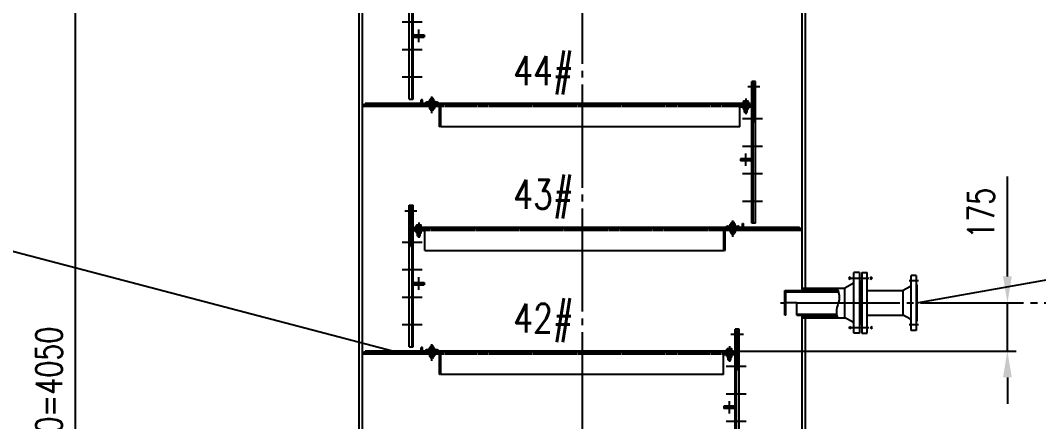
# Model space of a CAD drawing. Extents: x 16825 to 205982, y -10874 to 68273.
# Drawn here: x 162906 to 166610, y 56150 to 57608 of the extents above; entities that cross this region are included whole.
import ezdxf

# ---------------------------------------------------------------- set-up
doc = ezdxf.new("R2010")
doc.units = 0
doc.header["$LTSCALE"] = 5
doc.header["$MEASUREMENT"] = 0
doc.linetypes.add('CENTER', pattern=[18, 15, -1, 1, -1])
doc.linetypes.add('DASHED', pattern=[0.75, 0.5, -0.25])
doc.layers.get('DEFPOINTS').update_dxf_attribs({"linetype": 'CONTINUOUS'})
for name, color, linetype in [('CEN', 6, 'CENTER'), ('DIM', 1, 'CONTINUOUS'), ('HAT', 8, 'CONTINUOUS'), ('HID', 5, 'DASHED'), ('THIN', 1, 'CONTINUOUS'), ('THINK', 2, 'CONTINUOUS'), ('THK', 2, 'CONTINUOUS'), ('THN', 4, 'CONTINUOUS')]:
    doc.layers.add(name, color=color, linetype=linetype)
doc.styles.get("Standard").update_dxf_attribs({"font": 'simplex', "width": 0.75, "bigfont": 'hzdx'})
doc.dimstyles.new('DIM3', dxfattribs={"dimscale": 0, "dimtxt": 3, "dimasz": 3, "dimexe": 1, "dimexo": 0, "dimgap": 1.5, "dimtad": 1, "dimdec": 4, "dimdsep": 46, "dimtxsty": 'Standard', "dimcen": 3, "dimclrd": 1, "dimclrt": 3, "dimadec": 0, "dimazin": 0, "dimtfac": 0.75, "dimtdec": 4, "dimtix": 1, "dimtmove": 0, "dimatfit": 0, "dimfxl": 0, "dimtolj": 1, "dimtzin": 0, "dimarcsym": 0})

# ---------------------------------------------------------------- blocks, each defined once
blk = doc.blocks.new('*D143')
at = {"layer": 'DEFPOINTS', "color": 0}
for p in [(166444.9, 66851.4), (165942.4, 28756.4), (167697.2, 28756.4)]:
    blk.add_point(p, dxfattribs=at)
at = {"layer": 'DIM', "lineweight": -2}
for p, q in [((166444.9, 66851.4), (167729.2, 66851.4)), ((165942.4, 28756.4), (167729.2, 28756.4))]:
    blk.add_line(p, q, dxfattribs=at)
at = {"layer": 'DIM', "color": 1, "lineweight": -2}
blk.add_line((167697.2, 66755.4), (167697.2, 28852.4), dxfattribs=at)
at = {"layer": 'DIM', "color": 1}
for points in [[(167681.2, 66755.4), (167713.2, 66755.4), (167697.2, 66851.4)], [(167681.2, 28852.4), (167713.2, 28852.4), (167697.2, 28756.4)]]:
    blk.add_solid(points, dxfattribs=at)
at = {"layer": 'DIM', "color": 3, "insert": (167601.2, 47803.9), "char_height": 96, "attachment_point": 5, "rotation": 90}
blk.add_mtext('\\A1;~38095', dxfattribs=at)
blk = doc.blocks.new('*D38')
at = {"layer": 'DEFPOINTS', "color": 0}
for p in [(165768.4, 59631.4), (167424.3, 59631.4), (165762.4, 34581.4)]:
    blk.add_point(p, dxfattribs=at)
at = {"layer": 'DIM', "lineweight": -2}
for p, q in [((165768.4, 59631.4), (167456.3, 59631.4)), ((165762.4, 34581.4), (167456.3, 34581.4))]:
    blk.add_line(p, q, dxfattribs=at)
at = {"layer": 'DIM', "color": 1, "lineweight": -2}
blk.add_line((167424.3, 34677.4), (167424.3, 59535.4), dxfattribs=at)
at = {"layer": 'DIM', "color": 1}
for points in [[(167408.3, 59535.4), (167440.3, 59535.4), (167424.3, 59631.4)], [(167408.3, 34677.4), (167440.3, 34677.4), (167424.3, 34581.4)]]:
    blk.add_solid(points, dxfattribs=at)
at = {"layer": 'DIM', "color": 3, "insert": (167328.3, 47106.4), "char_height": 96, "attachment_point": 5, "rotation": 90}
blk.add_mtext('\\A1;25050', dxfattribs=at)
blk = doc.blocks.new('*D104')
at = {"layer": 'DEFPOINTS', "color": 0}
for p in [(163106.3, 58206.4), (164238.9, 58206.4), (163235.4, 54156.4)]:
    blk.add_point(p, dxfattribs=at)
at = {"layer": 'DIM', "lineweight": -2}
for p, q in [((164238.9, 58206.4), (163074.3, 58206.4)), ((163235.4, 54156.4), (163074.3, 54156.4))]:
    blk.add_line(p, q, dxfattribs=at)
at = {"layer": 'DIM', "color": 1, "lineweight": -2}
blk.add_line((163106.3, 54252.4), (163106.3, 58110.4), dxfattribs=at)
at = {"layer": 'DIM', "color": 1}
for points in [[(163090.3, 58110.4), (163122.3, 58110.4), (163106.3, 58206.4)], [(163090.3, 54252.4), (163122.3, 54252.4), (163106.3, 54156.4)]]:
    blk.add_solid(points, dxfattribs=at)
at = {"layer": 'DIM', "color": 3, "insert": (163010.3, 56181.4), "char_height": 96, "attachment_point": 5, "rotation": 90}
blk.add_mtext('\\A1;9x450=4050', dxfattribs=at)
blk = doc.blocks.new('*D125')
at = {"layer": 'DEFPOINTS', "color": 0}
for p in [(166198.5, 56581.4), (165391, 56406.4), (166496.4, 56406.4)]:
    blk.add_point(p, dxfattribs=at)
at = {"layer": 'DIM', "color": 1, "lineweight": -2}
for p, q in [((166496.4, 56677.4), (166496.4, 57040.8)), ((166496.4, 56406.4), (166496.4, 56581.4)), ((166496.4, 56310.4), (166496.4, 56214.4))]:
    blk.add_line(p, q, dxfattribs=at)
at = {"layer": 'DIM', "lineweight": -2}
for p, q in [((166198.5, 56581.4), (166528.4, 56581.4)), ((165391, 56406.4), (166528.4, 56406.4))]:
    blk.add_line(p, q, dxfattribs=at)
at = {"layer": 'DIM', "color": 1}
for points in [[(166480.4, 56677.4), (166512.4, 56677.4), (166496.4, 56581.4)], [(166480.4, 56310.4), (166512.4, 56310.4), (166496.4, 56406.4)]]:
    blk.add_solid(points, dxfattribs=at)
at = {"layer": 'DIM', "color": 3, "insert": (166400.4, 56907.1), "char_height": 96, "attachment_point": 5, "rotation": 90}
blk.add_mtext('\\A1;175', dxfattribs=at)

msp = doc.modelspace()

# ---------------------------------------------------------------- hatches: boundary and pattern name
at = {"layer": 'HAT'}
h = msp.add_hatch(dxfattribs=at)
h.set_pattern_fill('ANSI31', color=256, style=0)
h.set_pattern_definition([(135, (165397.0422, 55214.4804), (2.245064, 2.245064), [])])
h.paths.add_polyline_path([(164190.377, 57301.373), (164190.377, 57295.373), (164150.377, 57295.373), (164150.377, 57301.373)])
h = msp.add_hatch(dxfattribs=at)
h.set_pattern_fill('ANSI31', color=256, style=0)
h.set_pattern_definition([(135, (165337.0422, 55214.4804), (2.245064, 2.245064), [])])
h.paths.add_polyline_path([(164364.377, 57319.373), (164368.377, 57319.373), (164368.377, 57306.373), (164364.377, 57306.373)])
h = msp.add_hatch(dxfattribs=at)
h.set_pattern_fill('ANSI31', color=256, scale=0.5, style=0)
h.set_pattern_definition([(135, (165336.0422, 55929.4574), (1.122532, 1.122532), [])])
h.paths.add_polyline_path([(164409.377, 57308.373), (164409.377, 57310.373), (164422.877, 57310.373, -0.23606798), (164424.877, 57309.373, 0.23606798), (164426.877, 57308.373), (164428.377, 57308.373), (164428.377, 57306.373), (164426.877, 57306.373, -0.23606798), (164424.877, 57307.373, 0.23606798), (164422.877, 57308.373)])
h.paths.add_polyline_path([(164397.377, 57310.373), (164397.377, 57308.373), (164383.877, 57308.373, 0.23606798), (164381.877, 57307.373, -0.23606798), (164379.877, 57306.373), (164378.377, 57306.373), (164378.377, 57308.373), (164379.877, 57308.373, 0.23606798), (164381.877, 57309.373, -0.23606798), (164383.877, 57310.373)])
h = msp.add_hatch(dxfattribs=at)
h.set_pattern_fill('ANSI31', color=256, scale=0.5, style=0)
h.set_pattern_definition([(45, (164564.711, 55479.4574), (-1.122532, 1.122532), [])])
h.paths.add_polyline_path([(165491.377, 56858.373), (165491.377, 56860.373), (165477.877, 56860.373, 0.23606798), (165475.877, 56859.373, -0.23606798), (165473.877, 56858.373), (165472.377, 56858.373), (165472.377, 56856.373), (165473.877, 56856.373, 0.23606798), (165475.877, 56857.373, -0.23606798), (165477.877, 56858.373)])
h.paths.add_polyline_path([(165503.377, 56860.373), (165503.377, 56858.373), (165516.877, 56858.373, -0.23606798), (165518.877, 56857.373, 0.23606798), (165520.877, 56856.373), (165522.377, 56856.373), (165522.377, 56858.373), (165520.877, 56858.373, -0.23606798), (165518.877, 56859.373, 0.23606798), (165516.877, 56860.373)])
h = msp.add_hatch(dxfattribs=at)
h.set_pattern_fill('ANSI31', color=256, style=0)
h.set_pattern_definition([(45, (164563.711, 54764.4804), (-2.245064, 2.245064), [])])
h.paths.add_polyline_path([(165536.377, 56869.373), (165532.377, 56869.373), (165532.377, 56856.373), (165536.377, 56856.373)])
h = msp.add_hatch(dxfattribs=at)
h.set_pattern_fill('ANSI31', color=256, style=0)
h.set_pattern_definition([(45, (164503.711, 54764.4804), (-2.245064, 2.245064), [])])
h.paths.add_polyline_path([(165710.377, 56851.373), (165710.377, 56845.373), (165750.377, 56845.373), (165750.377, 56851.373)])
h = msp.add_hatch(dxfattribs=at)
h.set_pattern_fill('ANSI31', color=256, style=0)
h.set_pattern_definition([(135, (165337.0422, 54314.4804), (2.245064, 2.245064), [])])
h.paths.add_polyline_path([(164364.377, 56419.373), (164368.377, 56419.373), (164368.377, 56406.373), (164364.377, 56406.373)])
h = msp.add_hatch(dxfattribs=at)
h.set_pattern_fill('ANSI31', color=256, scale=0.5, style=0)
h.set_pattern_definition([(135, (165336.0422, 55029.4574), (1.122532, 1.122532), [])])
h.paths.add_polyline_path([(164409.377, 56408.373), (164409.377, 56410.373), (164422.877, 56410.373, -0.23606798), (164424.877, 56409.373, 0.23606798), (164426.877, 56408.373), (164428.377, 56408.373), (164428.377, 56406.373), (164426.877, 56406.373, -0.23606798), (164424.877, 56407.373, 0.23606798), (164422.877, 56408.373)])
h.paths.add_polyline_path([(164397.377, 56410.373), (164397.377, 56408.373), (164383.877, 56408.373, 0.23606798), (164381.877, 56407.373, -0.23606798), (164379.877, 56406.373), (164378.377, 56406.373), (164378.377, 56408.373), (164379.877, 56408.373, 0.23606798), (164381.877, 56409.373, -0.23606798), (164383.877, 56410.373)])
h = msp.add_hatch(dxfattribs=at)
h.set_pattern_fill('ANSI31', color=256, style=0)
h.set_pattern_definition([(135, (165397.0422, 54314.4804), (2.245064, 2.245064), [])])
h.paths.add_polyline_path([(164190.377, 56401.373), (164190.377, 56395.373), (164150.377, 56395.373), (164150.377, 56401.373)])

# ---------------------------------------------------------------- linework, layer by layer
at = {"layer": 'CEN', "ltscale": 5}
for p, q in [((164950.377, 28649.949), (164950.377, 65759.35)), ((165671.611, 56581.373), (165690.377, 56581.373)), ((165730.377, 56581.373), (168073.886, 56581.373))]:
    msp.add_line(p, q, dxfattribs=at)
at = {"layer": 'CEN'}
for p, q in [((164367.32, 57601.373), (164295.01, 57601.373)), ((164355.377, 57528.868), (164355.377, 57574.584)), ((164367.32, 57501.373), (164295.01, 57501.373)), ((164367.32, 57401.373), (164295.01, 57401.373)), ((165596.369, 57366.373), (165552.825, 57366.373)), ((164403.377, 57271.182), (164403.377, 57330.95)), ((165545.377, 57323.632), (165545.377, 57267.398)), ((165533.433, 57251.373), (165605.744, 57251.373)), ((165533.433, 57151.373), (165605.744, 57151.373)), ((165545.377, 57078.868), (165545.377, 57124.584)), ((165533.433, 57051.373), (165605.744, 57051.373)), ((165533.433, 56951.373), (165605.744, 56951.373)), ((164304.385, 56916.373), (164347.928, 56916.373)), ((164355.377, 56873.632), (164355.377, 56817.398)), ((165497.377, 56821.182), (165497.377, 56880.95)), ((164367.32, 56801.373), (164295.01, 56801.373)), ((164367.32, 56701.373), (164295.01, 56701.373)), ((164355.377, 56628.868), (164355.377, 56674.584)), ((165917.93, 56671.373), (166006.836, 56671.373)), ((166173.018, 56661.373), (166138.735, 56661.373)), ((164367.32, 56601.373), (164295.01, 56601.373)), ((164367.32, 56501.373), (164295.01, 56501.373)), ((165917.93, 56491.373), (166006.836, 56491.373)), ((166173.018, 56501.373), (166138.735, 56501.373)), ((165536.603, 56466.373), (165490.338, 56466.373)), ((164403.377, 56371.182), (164403.377, 56430.95)), ((165485.377, 56423.632), (165485.377, 56367.398)), ((165473.433, 56351.373), (165545.744, 56351.373)), ((165473.433, 56251.373), (165545.744, 56251.373)), ((165485.377, 56178.868), (165485.377, 56224.584)), ((165473.433, 56151.373), (165545.744, 56151.373))]:
    msp.add_line(p, q, dxfattribs=at)
at = {"layer": 'HID'}
for p, q in [((165523.377, 57301.373), (164435.377, 57301.373)), ((165523.377, 57295.373), (164435.377, 57295.373)), ((164377.377, 56851.373), (165465.377, 56851.373)), ((164377.377, 56845.373), (165465.377, 56845.373)), ((165463.377, 56401.373), (164435.377, 56401.373)), ((165463.377, 56395.373), (164435.377, 56395.373))]:
    msp.add_line(p, q, dxfattribs=at)
at = {"layer": 'THIN'}
for p, q in [((166166.877, 56581.373), (168591.455, 57015.099)), ((164259.377, 56406.373), (162229.69, 56937.074))]:
    msp.add_line(p, q, dxfattribs=at)
msp.add_open_spline([(165877.131, 56635.373), (165882.398, 56621.09), (165890.186, 56594.313), (165871.052, 56558.556), (165875.226, 56536.815), (165878.462, 56527.373)], degree=3, knots=[9.61809458, 9.61809458, 9.61809458, 9.61809458, 53.25499629, 91.56158842, 120.97005908, 120.97005908, 120.97005908, 120.97005908], dxfattribs=at)
at = {"layer": 'THINK'}
for p, q in [((164150.377, 57295.373), (164150.377, 57301.373)), ((165750.377, 56845.373), (165750.377, 56851.373)), ((164150.377, 56395.373), (164150.377, 56401.373))]:
    msp.add_line(p, q, dxfattribs=at)
at = {"layer": 'THK'}
for p, q in [((165750.377, 56631.373), (165750.377, 64556.373)), ((164150.377, 55544.373), (164150.377, 63081.373)), ((164138.377, 55547.373), (164138.377, 59631.373)), ((165762.377, 56635.373), (165762.377, 59631.373)), ((164330.377, 57836.373), (164330.377, 57321.373)), ((164334.377, 57559.373), (164334.377, 57739.373)), ((164320.377, 57321.373), (164320.377, 57686.373)), ((164334.377, 57551.373), (164375.377, 57551.373)), ((164334.377, 57321.373), (164334.377, 57543.373)), ((164338.377, 57555.373), (164375.377, 57555.373)), ((164338.377, 57547.373), (164375.377, 57547.373)), ((164375.377, 57555.373), (164375.377, 57547.373)), ((165566.377, 57305.373), (165566.377, 57386.373)), ((165580.377, 57386.373), (165566.377, 57386.373)), ((165570.377, 57386.373), (165570.377, 56871.373)), ((165574.377, 57381.373), (165570.377, 57381.373)), ((165574.377, 57236.373), (165574.377, 57381.373)), ((165580.377, 57236.373), (165580.377, 57386.373)), ((165570.377, 57354.373), (165566.377, 57354.373)), ((164392.377, 57301.373), (164150.377, 57301.373)), ((164388.716, 57306.373), (164160.377, 57306.373)), ((164160.377, 57301.373), (164160.377, 57306.373)), ((164388.377, 57303.373), (164160.377, 57303.373)), ((164190.377, 57295.373), (164190.377, 57303.373)), ((164320.377, 57321.373), (164334.377, 57321.373)), ((164364.377, 57306.373), (164364.377, 57319.373)), ((164368.377, 57319.373), (164364.377, 57319.373)), ((164368.377, 57306.373), (164368.377, 57319.373)), ((164378.377, 57306.373), (164378.377, 57308.373)), ((164379.877, 57308.373), (164378.377, 57308.373)), ((164422.877, 57310.373), (164383.877, 57310.373)), ((164398.377, 57308.373), (164383.877, 57308.373)), ((164393.141, 57294.873), (164393.141, 57298.373)), ((164427.377, 57298.373), (164393.141, 57298.373)), ((164394.377, 57311.873), (164394.377, 57316.873)), ((164410.877, 57318.373), (164395.877, 57318.373)), ((164397.377, 57308.373), (164397.377, 57310.373)), ((164397.377, 57298.373), (164397.377, 57301.373)), ((164398.377, 57301.373), (164397.377, 57301.373)), ((164399.877, 57324.826), (164398.377, 57323.326)), ((164398.377, 57318.373), (164398.377, 57323.326)), ((164398.377, 57323.326), (164402.377, 57323.326)), ((164398.377, 57298.373), (164398.377, 57310.373)), ((164398.877, 57311.873), (164398.877, 57316.873)), ((164402.377, 57324.826), (164399.877, 57324.826)), ((164402.377, 57319.826), (164402.377, 57324.826)), ((164404.377, 57319.826), (164402.377, 57319.826)), ((164403.377, 57318.373), (164403.377, 57310.373)), ((164406.877, 57324.826), (164404.377, 57324.826)), ((164404.377, 57319.826), (164404.377, 57324.826)), ((164408.377, 57323.326), (164404.377, 57323.326)), ((164408.377, 57323.326), (164406.877, 57324.826)), ((164407.877, 57311.873), (164407.877, 57316.873)), ((164408.377, 57318.373), (164408.377, 57323.326)), ((164408.377, 57298.373), (164408.377, 57310.373)), ((164422.877, 57308.373), (164408.377, 57308.373)), ((164435.377, 57301.373), (164408.377, 57301.373)), ((164409.377, 57308.373), (164409.377, 57310.373)), ((164409.377, 57298.373), (164409.377, 57301.373)), ((164412.377, 57311.873), (164412.377, 57316.873)), ((165560.377, 57306.373), (164413.377, 57306.373)), ((164413.377, 57301.373), (164413.377, 57306.373)), ((165523.377, 57303.373), (164413.377, 57303.373)), ((164413.612, 57294.873), (164413.612, 57298.373)), ((164428.377, 57308.373), (164426.877, 57308.373)), ((164428.377, 57306.373), (164428.377, 57308.373)), ((164433.377, 57301.373), (164433.377, 57303.373)), ((164435.377, 57221.373), (164435.377, 57303.373)), ((165523.377, 57221.373), (165523.377, 57303.373)), ((165523.377, 57301.373), (165540.377, 57301.373)), ((165540.377, 57301.373), (165525.377, 57301.373)), ((165525.377, 57301.373), (165525.377, 57293.373)), ((165525.377, 57297.373), (165525.377, 57301.373)), ((165536.377, 57307.873), (165536.377, 57312.873)), ((165552.877, 57314.373), (165537.877, 57314.373)), ((165539.377, 57303.373), (165539.377, 57306.373)), ((165539.377, 57303.373), (165539.377, 57301.373)), ((165539.377, 57293.373), (165539.377, 57301.373)), ((165540.377, 57293.373), (165540.377, 57306.373)), ((165540.877, 57307.873), (165540.877, 57312.873)), ((165549.877, 57307.873), (165549.877, 57312.873)), ((165550.377, 57293.373), (165550.377, 57306.373)), ((165560.377, 57303.373), (165550.377, 57303.373)), ((165550.377, 57301.373), (165562.377, 57301.373)), ((165562.377, 57301.373), (165550.377, 57301.373)), ((165551.377, 57303.373), (165551.377, 57306.373)), ((165551.377, 57301.373), (165551.377, 57303.373)), ((165551.377, 57293.373), (165551.377, 57301.373)), ((165554.377, 57307.873), (165554.377, 57312.873)), ((165560.377, 57303.373), (165560.377, 57306.373)), ((165560.377, 57303.373), (165560.377, 57301.373)), ((164393.141, 57295.373), (164150.377, 57295.373)), ((164393.141, 57294.873), (164403.377, 57294.873)), ((164394.377, 57293.373), (164394.377, 57288.373)), ((164410.877, 57286.873), (164395.877, 57286.873)), ((164398.377, 57282.826), (164398.377, 57286.873)), ((164398.377, 57282.826), (164399.877, 57281.326)), ((164398.377, 57282.826), (164402.377, 57282.826)), ((164398.877, 57293.373), (164398.877, 57288.373)), ((164402.377, 57281.326), (164399.877, 57281.326)), ((164402.377, 57281.326), (164402.377, 57286.326)), ((164404.377, 57286.326), (164402.377, 57286.326)), ((164403.377, 57286.873), (164403.377, 57294.873)), ((164413.612, 57294.873), (164403.377, 57294.873)), ((164404.377, 57281.326), (164404.377, 57286.326)), ((164408.377, 57282.826), (164404.377, 57282.826)), ((164406.877, 57281.326), (164404.377, 57281.326)), ((164406.877, 57281.326), (164408.377, 57282.826)), ((164407.877, 57293.373), (164407.877, 57288.373)), ((164408.377, 57282.826), (164408.377, 57286.873)), ((164412.377, 57293.373), (164412.377, 57288.373)), ((164430.377, 57295.373), (164413.612, 57295.373)), ((164430.377, 57295.373), (164413.612, 57295.373)), ((164430.377, 57221.373), (164430.377, 57295.373)), ((164435.377, 57295.373), (164433.377, 57295.373)), ((164433.377, 57221.373), (164433.377, 57295.373)), ((165525.377, 57295.373), (165523.377, 57295.373)), ((165525.377, 57297.373), (165540.377, 57297.373)), ((165525.377, 57293.373), (165562.377, 57293.373)), ((165536.377, 57286.873), (165536.377, 57291.873)), ((165552.877, 57285.373), (165537.877, 57285.373)), ((165540.377, 57274.373), (165540.377, 57285.373)), ((165540.377, 57274.373), (165544.377, 57274.373)), ((165541.377, 57273.373), (165540.377, 57274.373)), ((165540.877, 57286.873), (165540.877, 57291.873)), ((165544.377, 57273.373), (165541.377, 57273.373)), ((165544.377, 57273.373), (165544.377, 57278.373)), ((165546.377, 57278.373), (165544.377, 57278.373)), ((165546.377, 57273.373), (165546.377, 57278.373)), ((165550.377, 57274.373), (165546.377, 57274.373)), ((165549.377, 57273.373), (165546.377, 57273.373)), ((165549.377, 57273.373), (165550.377, 57274.373)), ((165549.877, 57286.873), (165549.877, 57291.873)), ((165550.377, 57297.373), (165562.377, 57297.373)), ((165550.377, 57274.373), (165550.377, 57285.373)), ((165554.377, 57286.873), (165554.377, 57291.873)), ((165566.377, 57109.373), (165566.377, 57289.373)), ((165574.377, 57236.373), (165570.377, 57236.373)), ((165580.377, 56871.373), (165580.377, 57236.373)), ((164433.377, 57221.373), (164430.377, 57221.373)), ((165523.377, 57221.373), (164435.377, 57221.373)), ((165525.377, 57105.373), (165525.377, 57097.373)), ((165562.377, 57105.373), (165525.377, 57105.373)), ((165566.377, 57101.373), (165525.377, 57101.373)), ((165562.377, 57097.373), (165525.377, 57097.373)), ((165566.377, 56871.373), (165566.377, 57093.373)), ((164320.377, 56786.373), (164320.377, 56936.373)), ((164320.377, 56936.373), (164334.377, 56936.373)), ((164326.377, 56786.373), (164326.377, 56931.373)), ((164326.377, 56931.373), (164330.377, 56931.373)), ((164330.377, 56936.373), (164330.377, 56421.373)), ((164334.377, 56855.373), (164334.377, 56936.373)), ((164330.377, 56904.373), (164334.377, 56904.373)), ((164340.377, 56853.373), (164340.377, 56856.373)), ((164340.377, 56856.373), (165487.377, 56856.373)), ((164340.377, 56853.373), (164340.377, 56851.373)), ((164340.377, 56853.373), (164350.377, 56853.373)), ((164346.377, 56857.873), (164346.377, 56862.873)), ((164347.877, 56864.373), (164362.877, 56864.373)), ((164349.377, 56853.373), (164349.377, 56856.373)), ((164349.377, 56851.373), (164349.377, 56853.373)), ((164350.377, 56843.373), (164350.377, 56856.373)), ((164350.877, 56857.873), (164350.877, 56862.873)), ((164359.877, 56857.873), (164359.877, 56862.873)), ((164360.377, 56843.373), (164360.377, 56856.373)), ((164361.377, 56853.373), (164361.377, 56856.373)), ((164361.377, 56853.373), (164361.377, 56851.373)), ((164364.377, 56857.873), (164364.377, 56862.873)), ((164377.377, 56771.373), (164377.377, 56853.373)), ((164377.377, 56853.373), (165487.377, 56853.373)), ((165465.377, 56771.373), (165465.377, 56853.373)), ((165467.377, 56851.373), (165467.377, 56853.373)), ((165472.377, 56858.373), (165473.877, 56858.373)), ((165472.377, 56856.373), (165472.377, 56858.373)), ((165477.877, 56860.373), (165516.877, 56860.373)), ((165477.877, 56858.373), (165492.377, 56858.373)), ((165487.377, 56851.373), (165487.377, 56856.373)), ((165488.377, 56861.873), (165488.377, 56866.873)), ((165489.877, 56868.373), (165504.877, 56868.373)), ((165491.377, 56858.373), (165491.377, 56860.373)), ((165492.377, 56873.326), (165493.877, 56874.826)), ((165492.377, 56868.373), (165492.377, 56873.326)), ((165492.377, 56873.326), (165496.377, 56873.326)), ((165492.377, 56848.373), (165492.377, 56860.373)), ((165492.877, 56861.873), (165492.877, 56866.873)), ((165493.877, 56874.826), (165496.377, 56874.826)), ((165496.377, 56869.826), (165496.377, 56874.826)), ((165496.377, 56869.826), (165498.377, 56869.826)), ((165497.377, 56868.373), (165497.377, 56860.373)), ((165498.377, 56869.826), (165498.377, 56874.826)), ((165498.377, 56874.826), (165500.877, 56874.826)), ((165502.377, 56873.326), (165498.377, 56873.326)), ((165500.877, 56874.826), (165502.377, 56873.326)), ((165501.877, 56861.873), (165501.877, 56866.873)), ((165502.377, 56868.373), (165502.377, 56873.326)), ((165502.377, 56848.373), (165502.377, 56860.373)), ((165502.377, 56858.373), (165516.877, 56858.373)), ((165503.377, 56858.373), (165503.377, 56860.373)), ((165506.377, 56861.873), (165506.377, 56866.873)), ((165512.037, 56856.373), (165740.377, 56856.373)), ((165512.377, 56853.373), (165740.377, 56853.373)), ((165520.877, 56858.373), (165522.377, 56858.373)), ((165522.377, 56856.373), (165522.377, 56858.373)), ((165532.377, 56869.373), (165536.377, 56869.373)), ((165532.377, 56856.373), (165532.377, 56869.373)), ((165536.377, 56856.373), (165536.377, 56869.373)), ((165580.377, 56871.373), (165566.377, 56871.373)), ((165710.377, 56845.373), (165710.377, 56853.373)), ((165740.377, 56851.373), (165740.377, 56856.373)), ((164334.377, 56659.373), (164334.377, 56839.373)), ((164350.377, 56851.373), (164338.377, 56851.373)), ((164338.377, 56851.373), (164350.377, 56851.373)), ((164350.377, 56847.373), (164338.377, 56847.373)), ((164375.377, 56843.373), (164338.377, 56843.373)), ((164346.377, 56836.873), (164346.377, 56841.873)), ((164347.877, 56835.373), (164362.877, 56835.373)), ((164349.377, 56843.373), (164349.377, 56851.373)), ((164350.377, 56824.373), (164350.377, 56835.373)), ((164350.377, 56824.373), (164354.377, 56824.373)), ((164351.377, 56823.373), (164350.377, 56824.373)), ((164350.877, 56836.873), (164350.877, 56841.873)), ((164351.377, 56823.373), (164354.377, 56823.373)), ((164354.377, 56823.373), (164354.377, 56828.373)), ((164354.377, 56828.373), (164356.377, 56828.373)), ((164356.377, 56823.373), (164356.377, 56828.373)), ((164360.377, 56824.373), (164356.377, 56824.373)), ((164356.377, 56823.373), (164359.377, 56823.373)), ((164359.377, 56823.373), (164360.377, 56824.373)), ((164359.877, 56836.873), (164359.877, 56841.873)), ((164360.377, 56851.373), (164375.377, 56851.373)), ((164377.377, 56851.373), (164360.377, 56851.373)), ((164375.377, 56847.373), (164360.377, 56847.373)), ((164360.377, 56824.373), (164360.377, 56835.373)), ((164361.377, 56843.373), (164361.377, 56851.373)), ((164364.377, 56836.873), (164364.377, 56841.873)), ((164375.377, 56851.373), (164375.377, 56843.373)), ((164375.377, 56847.373), (164375.377, 56851.373)), ((164375.377, 56845.373), (164377.377, 56845.373)), ((165465.377, 56851.373), (165492.377, 56851.373)), ((165465.377, 56845.373), (165467.377, 56845.373)), ((165467.377, 56771.373), (165467.377, 56845.373)), ((165470.377, 56771.373), (165470.377, 56845.373)), ((165470.377, 56845.373), (165487.141, 56845.373)), ((165470.377, 56845.373), (165487.141, 56845.373)), ((165473.377, 56848.373), (165507.612, 56848.373)), ((165487.141, 56844.873), (165487.141, 56848.373)), ((165487.141, 56844.873), (165497.377, 56844.873)), ((165488.377, 56843.373), (165488.377, 56838.373)), ((165489.877, 56836.873), (165504.877, 56836.873)), ((165491.377, 56848.373), (165491.377, 56851.373)), ((165492.377, 56832.826), (165492.377, 56836.873)), ((165493.877, 56831.326), (165492.377, 56832.826)), ((165492.377, 56832.826), (165496.377, 56832.826)), ((165492.877, 56843.373), (165492.877, 56838.373)), ((165493.877, 56831.326), (165496.377, 56831.326)), ((165496.377, 56831.326), (165496.377, 56836.326)), ((165496.377, 56836.326), (165498.377, 56836.326)), ((165497.377, 56836.873), (165497.377, 56844.873)), ((165507.612, 56844.873), (165497.377, 56844.873)), ((165498.377, 56831.326), (165498.377, 56836.326)), ((165502.377, 56832.826), (165498.377, 56832.826)), ((165498.377, 56831.326), (165500.877, 56831.326)), ((165502.377, 56832.826), (165500.877, 56831.326)), ((165501.877, 56843.373), (165501.877, 56838.373)), ((165502.377, 56851.373), (165503.377, 56851.373)), ((165502.377, 56832.826), (165502.377, 56836.873)), ((165503.377, 56848.373), (165503.377, 56851.373)), ((165506.377, 56843.373), (165506.377, 56838.373)), ((165507.612, 56844.873), (165507.612, 56848.373)), ((165507.612, 56845.373), (165750.377, 56845.373)), ((165508.377, 56851.373), (165750.377, 56851.373)), ((164320.377, 56421.373), (164320.377, 56786.373)), ((164326.377, 56786.373), (164330.377, 56786.373)), ((164377.377, 56771.373), (165465.377, 56771.373)), ((165467.377, 56771.373), (165470.377, 56771.373)), ((165926.38, 56666.791), (165920.415, 56675.955)), ((165920.415, 56666.791), (165926.38, 56675.955)), ((165938.377, 56471.373), (165938.377, 56691.373)), ((165958.377, 56691.373), (165938.377, 56691.373)), ((165958.377, 56691.373), (165958.377, 56471.373)), ((165966.877, 56691.373), (165986.877, 56691.373)), ((165966.877, 56691.373), (165966.877, 56471.373)), ((165986.877, 56471.373), (165986.877, 56691.373)), ((166004.352, 56666.791), (165998.387, 56675.955)), ((165998.387, 56666.791), (166004.352, 56675.955)), ((166146.877, 56481.373), (166146.877, 56681.373)), ((166164.877, 56681.373), (166146.877, 56681.373)), ((166164.877, 56681.373), (166164.877, 56481.373)), ((164334.377, 56651.373), (164375.377, 56651.373)), ((164334.377, 56421.373), (164334.377, 56643.373)), ((164338.377, 56655.373), (164375.377, 56655.373)), ((164338.377, 56647.373), (164375.377, 56647.373)), ((164375.377, 56655.373), (164375.377, 56647.373)), ((165750.377, 56635.373), (165904.6, 56635.373)), ((165750.377, 56631.373), (165878.573, 56631.373)), ((165933.108, 56650.726), (165904.6, 56635.373)), ((165904.6, 56527.373), (165904.6, 56635.373)), ((165964.877, 56659.373), (165958.377, 56659.373)), ((165960.377, 56659.373), (165960.377, 56503.373)), ((165964.877, 56659.373), (165966.877, 56659.373)), ((165964.877, 56659.373), (165964.877, 56503.373)), ((166141.608, 56639.726), (166116.809, 56625.873)), ((166166.877, 56647.373), (166164.877, 56647.373)), ((166166.877, 56647.373), (166166.877, 56515.373)), ((165686.377, 56536.873), (165686.377, 56625.873)), ((165686.377, 56625.873), (165880.415, 56625.873)), ((165690.377, 56536.873), (165690.377, 56625.873)), ((165690.377, 56621.873), (165881.62, 56621.873)), ((165986.877, 56625.873), (166116.809, 56625.873)), ((166116.809, 56536.873), (166116.809, 56625.873)), ((165730.377, 56581.373), (165690.377, 56581.373)), ((165730.377, 56536.873), (165730.377, 56581.373)), ((165690.377, 56536.873), (165686.377, 56536.873)), ((165730.377, 56540.873), (165874.974, 56540.873)), ((165730.377, 56536.873), (165875.745, 56536.873)), ((165750.377, 55731.373), (165750.377, 56531.373)), ((165750.377, 56531.373), (165877.18, 56531.373)), ((165750.377, 56527.373), (165904.6, 56527.373)), ((165762.377, 55735.373), (165762.377, 56527.373)), ((165933.108, 56512.019), (165904.6, 56527.373)), ((165986.877, 56536.873), (166116.809, 56536.873)), ((166141.608, 56523.019), (166116.809, 56536.873)), ((165520.377, 56486.373), (165506.377, 56486.373)), ((165506.377, 56405.373), (165506.377, 56486.373)), ((165510.377, 56486.373), (165510.377, 55986.373)), ((165520.377, 56336.373), (165520.377, 56486.373)), ((165920.415, 56495.955), (165926.38, 56486.791)), ((165926.38, 56495.955), (165920.415, 56486.791)), ((165964.877, 56503.373), (165958.377, 56503.373)), ((165964.877, 56503.373), (165966.877, 56503.373)), ((166004.352, 56495.955), (165998.387, 56486.791)), ((165998.387, 56495.955), (166004.352, 56486.791)), ((166166.877, 56515.373), (166164.877, 56515.373)), ((165510.377, 56454.373), (165506.377, 56454.373)), ((165514.377, 56481.373), (165510.377, 56481.373)), ((165514.377, 56336.373), (165514.377, 56481.373)), ((165958.377, 56471.373), (165938.377, 56471.373)), ((165966.877, 56471.373), (165986.877, 56471.373)), ((166164.877, 56481.373), (166146.877, 56481.373)), ((164320.377, 56421.373), (164334.377, 56421.373)), ((164364.377, 56406.373), (164364.377, 56419.373)), ((164368.377, 56419.373), (164364.377, 56419.373)), ((164368.377, 56406.373), (164368.377, 56419.373)), ((164422.877, 56410.373), (164383.877, 56410.373)), ((164394.377, 56411.873), (164394.377, 56416.873)), ((164410.877, 56418.373), (164395.877, 56418.373)), ((164397.377, 56408.373), (164397.377, 56410.373)), ((164399.877, 56424.826), (164398.377, 56423.326)), ((164398.377, 56418.373), (164398.377, 56423.326)), ((164398.377, 56423.326), (164402.377, 56423.326)), ((164398.377, 56398.373), (164398.377, 56410.373)), ((164398.877, 56411.873), (164398.877, 56416.873)), ((164402.377, 56424.826), (164399.877, 56424.826)), ((164402.377, 56419.826), (164402.377, 56424.826)), ((164404.377, 56419.826), (164402.377, 56419.826)), ((164403.377, 56418.373), (164403.377, 56410.373)), ((164406.877, 56424.826), (164404.377, 56424.826)), ((164404.377, 56419.826), (164404.377, 56424.826)), ((164408.377, 56423.326), (164404.377, 56423.326)), ((164408.377, 56423.326), (164406.877, 56424.826)), ((164407.877, 56411.873), (164407.877, 56416.873)), ((164408.377, 56418.373), (164408.377, 56423.326)), ((164408.377, 56398.373), (164408.377, 56410.373)), ((164409.377, 56408.373), (164409.377, 56410.373)), ((164412.377, 56411.873), (164412.377, 56416.873)), ((165476.377, 56407.873), (165476.377, 56412.873)), ((165492.877, 56414.373), (165477.877, 56414.373)), ((165480.877, 56407.873), (165480.877, 56412.873)), ((165489.877, 56407.873), (165489.877, 56412.873)), ((165494.377, 56407.873), (165494.377, 56412.873)), ((164392.377, 56401.373), (164150.377, 56401.373)), ((164393.141, 56395.373), (164150.377, 56395.373)), ((164160.377, 56401.373), (164160.377, 56406.373)), ((164388.716, 56406.373), (164160.377, 56406.373)), ((164388.377, 56403.373), (164160.377, 56403.373)), ((164190.377, 56395.373), (164190.377, 56403.373)), ((164378.377, 56406.373), (164378.377, 56408.373)), ((164379.877, 56408.373), (164378.377, 56408.373)), ((164398.377, 56408.373), (164383.877, 56408.373)), ((164393.141, 56394.873), (164393.141, 56398.373)), ((164427.377, 56398.373), (164393.141, 56398.373)), ((164393.141, 56394.873), (164403.377, 56394.873)), ((164394.377, 56393.373), (164394.377, 56388.373)), ((164410.877, 56386.873), (164395.877, 56386.873)), ((164397.377, 56398.373), (164397.377, 56401.373)), ((164398.377, 56401.373), (164397.377, 56401.373)), ((164398.377, 56382.826), (164398.377, 56386.873)), ((164398.377, 56382.826), (164399.877, 56381.326)), ((164398.377, 56382.826), (164402.377, 56382.826)), ((164398.877, 56393.373), (164398.877, 56388.373)), ((164402.377, 56381.326), (164399.877, 56381.326)), ((164402.377, 56381.326), (164402.377, 56386.326)), ((164404.377, 56386.326), (164402.377, 56386.326)), ((164403.377, 56386.873), (164403.377, 56394.873)), ((164413.612, 56394.873), (164403.377, 56394.873)), ((164404.377, 56381.326), (164404.377, 56386.326)), ((164408.377, 56382.826), (164404.377, 56382.826)), ((164406.877, 56381.326), (164404.377, 56381.326)), ((164406.877, 56381.326), (164408.377, 56382.826)), ((164407.877, 56393.373), (164407.877, 56388.373)), ((164422.877, 56408.373), (164408.377, 56408.373)), ((164435.377, 56401.373), (164408.377, 56401.373)), ((164408.377, 56382.826), (164408.377, 56386.873)), ((164409.377, 56398.373), (164409.377, 56401.373)), ((164412.377, 56393.373), (164412.377, 56388.373)), ((165500.377, 56406.373), (164413.377, 56406.373)), ((164413.377, 56401.373), (164413.377, 56406.373)), ((165480.377, 56403.373), (164413.377, 56403.373)), ((164413.612, 56394.873), (164413.612, 56398.373)), ((164430.377, 56395.373), (164413.612, 56395.373)), ((164430.377, 56395.373), (164413.612, 56395.373)), ((164428.377, 56408.373), (164426.877, 56408.373)), ((164428.377, 56406.373), (164428.377, 56408.373)), ((164430.377, 56321.373), (164430.377, 56395.373)), ((164433.377, 56401.373), (164433.377, 56403.373)), ((164435.377, 56395.373), (164433.377, 56395.373)), ((164433.377, 56321.373), (164433.377, 56395.373)), ((164435.377, 56321.373), (164435.377, 56403.373)), ((165463.377, 56321.373), (165463.377, 56403.373)), ((165463.377, 56401.373), (165480.377, 56401.373)), ((165463.377, 56395.373), (165465.377, 56395.373)), ((165465.377, 56397.373), (165465.377, 56401.373)), ((165465.377, 56401.373), (165465.377, 56393.373)), ((165480.377, 56401.373), (165465.377, 56401.373)), ((165465.377, 56397.373), (165480.377, 56397.373)), ((165465.377, 56393.373), (165502.377, 56393.373)), ((165476.377, 56386.873), (165476.377, 56391.873)), ((165492.877, 56385.373), (165477.877, 56385.373)), ((165479.377, 56403.373), (165479.377, 56406.373)), ((165479.377, 56403.373), (165479.377, 56401.373)), ((165479.377, 56393.373), (165479.377, 56401.373)), ((165480.377, 56393.373), (165480.377, 56406.373)), ((165480.377, 56374.373), (165480.377, 56385.373)), ((165481.377, 56373.373), (165480.377, 56374.373)), ((165480.377, 56374.373), (165484.377, 56374.373)), ((165480.877, 56386.873), (165480.877, 56391.873)), ((165484.377, 56373.373), (165481.377, 56373.373)), ((165486.377, 56378.373), (165484.377, 56378.373)), ((165484.377, 56373.373), (165484.377, 56378.373)), ((165486.377, 56373.373), (165486.377, 56378.373)), ((165490.377, 56374.373), (165486.377, 56374.373)), ((165489.377, 56373.373), (165486.377, 56373.373)), ((165489.377, 56373.373), (165490.377, 56374.373)), ((165489.877, 56386.873), (165489.877, 56391.873)), ((165490.377, 56393.373), (165490.377, 56406.373)), ((165500.377, 56403.373), (165490.377, 56403.373)), ((165502.377, 56401.373), (165490.377, 56401.373)), ((165490.377, 56401.373), (165502.377, 56401.373)), ((165490.377, 56397.373), (165502.377, 56397.373)), ((165490.377, 56374.373), (165490.377, 56385.373)), ((165491.377, 56403.373), (165491.377, 56406.373)), ((165491.377, 56401.373), (165491.377, 56403.373)), ((165491.377, 56393.373), (165491.377, 56401.373)), ((165494.377, 56386.873), (165494.377, 56391.873)), ((165500.377, 56403.373), (165500.377, 56406.373)), ((165500.377, 56403.373), (165500.377, 56401.373)), ((165506.377, 56209.373), (165506.377, 56389.373)), ((165514.377, 56336.373), (165510.377, 56336.373)), ((165520.377, 55986.373), (165520.377, 56336.373)), ((164433.377, 56321.373), (164430.377, 56321.373)), ((165463.377, 56321.373), (164435.377, 56321.373)), ((165502.377, 56205.373), (165465.377, 56205.373)), ((165465.377, 56205.373), (165465.377, 56197.373)), ((165506.377, 56201.373), (165465.377, 56201.373)), ((165502.377, 56197.373), (165465.377, 56197.373)), ((165506.377, 55986.373), (165506.377, 56193.373))]:
    msp.add_line(p, q, dxfattribs=at)
for centre, radius, start, end in [((164338.377, 57559.373), 4, 180, 270), ((164334.377, 57555.373), 4, 180, 270), ((164334.377, 57547.373), 4, 90, 180), ((164338.377, 57543.373), 4, 90, 180), ((164379.877, 57310.873), 2.5, 270, 323.130102), ((164379.877, 57308.873), 2.5, 270, 323.130102), ((164383.877, 57307.873), 2.5, 90, 143.130102), ((164383.877, 57305.873), 2.5, 90, 143.130102), ((164388.377, 57298.373), 5, 30, 90), ((164388.716, 57301.373), 5, 30, 90), ((164397.037, 57303.373), 5, 210, 270), ((164397.377, 57306.373), 5, 210, 270), ((164395.877, 57316.873), 1.5, 90, 180), ((164395.877, 57311.873), 1.5, 180, 270), ((164397.377, 57316.873), 1.5, 0, 90), ((164397.377, 57311.873), 1.5, 270, 0), ((164400.377, 57316.873), 1.5, 90, 180), ((164400.377, 57311.873), 1.5, 180, 270), ((164406.377, 57316.873), 1.5, 0, 90), ((164406.377, 57311.873), 1.5, 270, 0), ((164409.377, 57316.873), 1.5, 90, 180), ((164409.377, 57311.873), 1.5, 180, 270), ((164410.877, 57316.873), 1.5, 0, 90), ((164410.877, 57311.873), 1.5, 270, 0), ((164422.877, 57307.873), 2.5, 36.869898, 90), ((164422.877, 57305.873), 2.5, 36.869898, 90), ((164426.877, 57310.873), 2.5, 216.869898, 270), ((164426.877, 57308.873), 2.5, 216.869898, 270), ((164427.377, 57295.373), 6, 0, 90), ((164427.377, 57295.373), 3, 0, 90), ((165537.877, 57312.873), 1.5, 90, 180), ((165537.877, 57307.873), 1.5, 180, 270), ((165539.377, 57312.873), 1.5, 0, 90), ((165539.377, 57307.873), 1.5, 270, 0), ((165542.377, 57312.873), 1.5, 90, 180), ((165542.377, 57307.873), 1.5, 180, 270), ((165548.377, 57312.873), 1.5, 0, 90), ((165548.377, 57307.873), 1.5, 270, 0), ((165551.377, 57312.873), 1.5, 90, 180), ((165551.377, 57307.873), 1.5, 180, 270), ((165552.877, 57312.873), 1.5, 0, 90), ((165552.877, 57307.873), 1.5, 270, 0), ((165562.377, 57305.373), 8, 270, 0), ((165562.377, 57305.373), 4, 270, 0), ((164395.877, 57293.373), 1.5, 90, 180), ((164395.877, 57288.373), 1.5, 180, 270), ((164397.377, 57293.373), 1.5, 0, 90), ((164397.377, 57288.373), 1.5, 270, 0), ((164400.377, 57293.373), 1.5, 90, 180), ((164400.377, 57288.373), 1.5, 180, 270), ((164406.377, 57293.373), 1.5, 0, 90), ((164406.377, 57288.373), 1.5, 270, 0), ((164409.377, 57293.373), 1.5, 90, 180), ((164409.377, 57288.373), 1.5, 180, 270), ((164410.877, 57293.373), 1.5, 0, 90), ((164410.877, 57288.373), 1.5, 270, 0), ((165537.877, 57291.873), 1.5, 90, 180), ((165537.877, 57286.873), 1.5, 180, 270), ((165539.377, 57291.873), 1.5, 0, 90), ((165539.377, 57286.873), 1.5, 270, 0), ((165542.377, 57291.873), 1.5, 90, 180), ((165542.377, 57286.873), 1.5, 180, 270), ((165548.377, 57291.873), 1.5, 0, 90), ((165548.377, 57286.873), 1.5, 270, 0), ((165551.377, 57291.873), 1.5, 90, 180), ((165551.377, 57286.873), 1.5, 180, 270), ((165552.877, 57291.873), 1.5, 0, 90), ((165552.877, 57286.873), 1.5, 270, 0), ((165562.377, 57289.373), 8, 0, 90), ((165562.377, 57289.373), 4, 0, 90), ((165562.377, 57109.373), 4, 270, 0), ((165562.377, 57093.373), 4, 0, 90), ((165566.377, 57105.373), 4, 270, 0), ((165566.377, 57097.373), 4, 0, 90), ((164338.377, 56855.373), 8, 180, 270), ((164338.377, 56855.373), 4, 180, 270), ((164347.877, 56862.873), 1.5, 90, 180), ((164347.877, 56857.873), 1.5, 180, 270), ((164349.377, 56862.873), 1.5, 0, 90), ((164349.377, 56857.873), 1.5, 270, 0), ((164352.377, 56862.873), 1.5, 90, 180), ((164352.377, 56857.873), 1.5, 180, 270), ((164358.377, 56862.873), 1.5, 0, 90), ((164358.377, 56857.873), 1.5, 270, 0), ((164361.377, 56862.873), 1.5, 90, 180), ((164361.377, 56857.873), 1.5, 180, 270), ((164362.877, 56862.873), 1.5, 0, 90), ((164362.877, 56857.873), 1.5, 270, 0), ((165473.877, 56860.873), 2.5, 270, 323.130102), ((165473.877, 56858.873), 2.5, 270, 323.130102), ((165477.877, 56857.873), 2.5, 90, 143.130102), ((165477.877, 56855.873), 2.5, 90, 143.130102), ((165489.877, 56866.873), 1.5, 90, 180), ((165489.877, 56861.873), 1.5, 180, 270), ((165491.377, 56866.873), 1.5, 0, 90), ((165491.377, 56861.873), 1.5, 270, 0), ((165494.377, 56866.873), 1.5, 90, 180), ((165494.377, 56861.873), 1.5, 180, 270), ((165500.377, 56866.873), 1.5, 0, 90), ((165500.377, 56861.873), 1.5, 270, 0), ((165503.377, 56866.873), 1.5, 90, 180), ((165503.377, 56861.873), 1.5, 180, 270), ((165503.377, 56856.373), 5, 270, 330), ((165504.877, 56866.873), 1.5, 0, 90), ((165504.877, 56861.873), 1.5, 270, 0), ((165512.037, 56851.373), 5, 90, 150), ((165512.377, 56848.373), 5, 90, 150), ((165516.877, 56857.873), 2.5, 36.869898, 90), ((165516.877, 56855.873), 2.5, 36.869898, 90), ((165520.877, 56860.873), 2.5, 216.869898, 270), ((165520.877, 56858.873), 2.5, 216.869898, 270), ((164338.377, 56839.373), 8, 90, 180), ((164338.377, 56839.373), 4, 90, 180), ((164347.877, 56841.873), 1.5, 90, 180), ((164347.877, 56836.873), 1.5, 180, 270), ((164349.377, 56841.873), 1.5, 0, 90), ((164349.377, 56836.873), 1.5, 270, 0), ((164352.377, 56841.873), 1.5, 90, 180), ((164352.377, 56836.873), 1.5, 180, 270), ((164358.377, 56841.873), 1.5, 0, 90), ((164358.377, 56836.873), 1.5, 270, 0), ((164361.377, 56841.873), 1.5, 90, 180), ((164361.377, 56836.873), 1.5, 180, 270), ((164362.877, 56841.873), 1.5, 0, 90), ((164362.877, 56836.873), 1.5, 270, 0), ((165473.377, 56845.373), 6, 90, 180), ((165473.377, 56845.373), 3, 90, 180), ((165489.877, 56843.373), 1.5, 90, 180), ((165489.877, 56838.373), 1.5, 180, 270), ((165491.377, 56843.373), 1.5, 0, 90), ((165491.377, 56838.373), 1.5, 270, 0), ((165494.377, 56843.373), 1.5, 90, 180), ((165494.377, 56838.373), 1.5, 180, 270), ((165500.377, 56843.373), 1.5, 0, 90), ((165500.377, 56838.373), 1.5, 270, 0), ((165503.377, 56843.373), 1.5, 90, 180), ((165503.377, 56838.373), 1.5, 180, 270), ((165503.716, 56853.373), 5, 270, 330), ((165504.877, 56843.373), 1.5, 0, 90), ((165504.877, 56838.373), 1.5, 270, 0), ((164334.377, 56655.373), 4, 180, 270), ((164334.377, 56647.373), 4, 90, 180), ((164338.377, 56659.373), 4, 180, 270), ((164338.377, 56643.373), 4, 90, 180), ((165887.56, 56581.373), 146.011, 159.974447, 162.25562), ((165932.377, 56656.681), 6, 277, 0), ((166140.877, 56645.681), 6, 277, 0), ((165887.56, 56581.373), 146.011, 197.74438, 200.025553), ((166140.877, 56517.064), 6, 360, 83), ((165932.377, 56506.064), 6, 360, 83), ((164379.877, 56410.873), 2.5, 270, 323.130102), ((164383.877, 56407.873), 2.5, 90, 143.130102), ((164395.877, 56416.873), 1.5, 90, 180), ((164395.877, 56411.873), 1.5, 180, 270), ((164397.377, 56416.873), 1.5, 0, 90), ((164397.377, 56411.873), 1.5, 270, 0), ((164400.377, 56416.873), 1.5, 90, 180), ((164400.377, 56411.873), 1.5, 180, 270), ((164406.377, 56416.873), 1.5, 0, 90), ((164406.377, 56411.873), 1.5, 270, 0), ((164409.377, 56416.873), 1.5, 90, 180), ((164409.377, 56411.873), 1.5, 180, 270), ((164410.877, 56416.873), 1.5, 0, 90), ((164410.877, 56411.873), 1.5, 270, 0), ((164422.877, 56407.873), 2.5, 36.869898, 90), ((164426.877, 56410.873), 2.5, 216.869898, 270), ((165477.877, 56412.873), 1.5, 90, 180), ((165479.377, 56412.873), 1.5, 0, 90), ((165482.377, 56412.873), 1.5, 90, 180), ((165488.377, 56412.873), 1.5, 0, 90), ((165491.377, 56412.873), 1.5, 90, 180), ((165492.877, 56412.873), 1.5, 0, 90), ((164379.877, 56408.873), 2.5, 270, 323.130102), ((164383.877, 56405.873), 2.5, 90, 143.130102), ((164388.377, 56398.373), 5, 30, 90), ((164388.716, 56401.373), 5, 30, 90), ((164397.037, 56403.373), 5, 210, 270), ((164397.377, 56406.373), 5, 210, 270), ((164395.877, 56393.373), 1.5, 90, 180), ((164395.877, 56388.373), 1.5, 180, 270), ((164397.377, 56393.373), 1.5, 0, 90), ((164397.377, 56388.373), 1.5, 270, 0), ((164400.377, 56393.373), 1.5, 90, 180), ((164400.377, 56388.373), 1.5, 180, 270), ((164406.377, 56393.373), 1.5, 0, 90), ((164406.377, 56388.373), 1.5, 270, 0), ((164409.377, 56393.373), 1.5, 90, 180), ((164409.377, 56388.373), 1.5, 180, 270), ((164410.877, 56393.373), 1.5, 0, 90), ((164410.877, 56388.373), 1.5, 270, 0), ((164422.877, 56405.873), 2.5, 36.869898, 90), ((164426.877, 56408.873), 2.5, 216.869898, 270), ((164427.377, 56395.373), 6, 0, 90), ((164427.377, 56395.373), 3, 0, 90), ((165477.877, 56407.873), 1.5, 180, 270), ((165477.877, 56391.873), 1.5, 90, 180), ((165477.877, 56386.873), 1.5, 180, 270), ((165479.377, 56407.873), 1.5, 270, 0), ((165479.377, 56391.873), 1.5, 0, 90), ((165479.377, 56386.873), 1.5, 270, 0), ((165482.377, 56407.873), 1.5, 180, 270), ((165482.377, 56391.873), 1.5, 90, 180), ((165482.377, 56386.873), 1.5, 180, 270), ((165488.377, 56407.873), 1.5, 270, 0), ((165488.377, 56391.873), 1.5, 0, 90), ((165488.377, 56386.873), 1.5, 270, 0), ((165491.377, 56407.873), 1.5, 180, 270), ((165491.377, 56391.873), 1.5, 90, 180), ((165491.377, 56386.873), 1.5, 180, 270), ((165492.877, 56407.873), 1.5, 270, 0), ((165492.877, 56391.873), 1.5, 0, 90), ((165492.877, 56386.873), 1.5, 270, 0), ((165502.377, 56405.373), 4, 270, 0), ((165502.377, 56405.373), 8, 270, 0), ((165502.377, 56389.373), 8, 0, 90), ((165502.377, 56389.373), 4, 0, 90), ((165502.377, 56209.373), 4, 270, 0), ((165502.377, 56193.373), 4, 0, 90), ((165506.377, 56205.373), 4, 270, 0), ((165506.377, 56197.373), 4, 0, 90)]:
    msp.add_arc(centre, radius, start, end, dxfattribs=at)
at = {"layer": 'THN'}
for p, q in [((164399.877, 57318.373), (164399.877, 57324.826)), ((164399.877, 57298.373), (164399.877, 57310.373)), ((164406.877, 57318.373), (164406.877, 57324.826)), ((164406.877, 57298.373), (164406.877, 57310.373)), ((165541.377, 57293.373), (165541.377, 57306.373)), ((165549.377, 57293.373), (165549.377, 57306.373)), ((164399.877, 57281.326), (164399.877, 57286.873)), ((164406.877, 57281.326), (164406.877, 57286.873)), ((165541.377, 57273.373), (165541.377, 57285.373)), ((165549.377, 57273.373), (165549.377, 57285.373)), ((164351.377, 56843.373), (164351.377, 56856.373)), ((164359.377, 56843.373), (164359.377, 56856.373)), ((165493.877, 56868.373), (165493.877, 56874.826)), ((165493.877, 56848.373), (165493.877, 56860.373)), ((165500.877, 56868.373), (165500.877, 56874.826)), ((165500.877, 56848.373), (165500.877, 56860.373)), ((164351.377, 56823.373), (164351.377, 56835.373)), ((164359.377, 56823.373), (164359.377, 56835.373)), ((165493.877, 56831.326), (165493.877, 56836.873)), ((165500.877, 56831.326), (165500.877, 56836.873)), ((164399.877, 56418.373), (164399.877, 56424.826)), ((164399.877, 56398.373), (164399.877, 56410.373)), ((164406.877, 56418.373), (164406.877, 56424.826)), ((164406.877, 56398.373), (164406.877, 56410.373)), ((164399.877, 56381.326), (164399.877, 56386.873)), ((164406.877, 56381.326), (164406.877, 56386.873)), ((165481.377, 56393.373), (165481.377, 56406.373)), ((165481.377, 56373.373), (165481.377, 56385.373)), ((165489.377, 56393.373), (165489.377, 56406.373)), ((165489.377, 56373.373), (165489.377, 56385.373))]:
    msp.add_line(p, q, dxfattribs=at)

# ---------------------------------------------------------------- texts
at = {"layer": 'THK', "width": 0.8}
for s, p in [('44#', (164699.375, 57373.222)), ('43#', (164699.375, 56923.222)), ('42#', (164699.375, 56473.222))]:
    msp.add_text(s, height=105, dxfattribs=at).set_placement(p)

# ---------------------------------------------------------------- dimensions: what is measured, and where the dimension line sits
at = {"layer": 'DIM'}
for base, p1, p2, text, picture, middle in [((167697.235, 28756.373), (166444.904, 66851.373), (165942.377, 28756.373), '~38095', '*D143', (167601.235, 47803.873)), ((163106.334, 58206.373), (163235.358, 54156.373), (164238.9, 58206.373), '9x450=<>', '*D104', (163010.334, 56181.373))]:
    dim = msp.add_linear_dim(base=base, p1=p1, p2=p2, angle=90, text=text, dimstyle='DIM3', override={"dimscale": 32, "dimdec": 2, "dimclre": 256, "dimtdec": 2}, dxfattribs=at)
    dim.commit()
    dim.dimension.update_dxf_attribs({"geometry": picture, "text_midpoint": middle})
dim = msp.add_linear_dim(base=(167424.251, 59631.373), p1=(165762.377, 34581.373), p2=(165768.377, 59631.373), angle=90, dimstyle='DIM3', override={"dimscale": 32, "dimdec": 2, "dimclre": 256, "dimtdec": 2}, dxfattribs=at)
dim.commit()
dim.dimension.update_dxf_attribs({"geometry": '*D38', "text_midpoint": (167328.251, 47106.373)})
dim = msp.add_linear_dim(base=(166496.409, 56406.373), p1=(166198.507, 56581.373), p2=(165391.009, 56406.373), angle=90, dimstyle='DIM3', override={"dimscale": 32, "dimdec": 2, "dimclre": 256, "dimtdec": 2}, dxfattribs=at)
dim.commit()
dim.dimension.update_dxf_attribs({"geometry": '*D125', "text_midpoint": (166496.409, 56907.087), "dimtype": 160})

doc.saveas('drawing.dxf')
